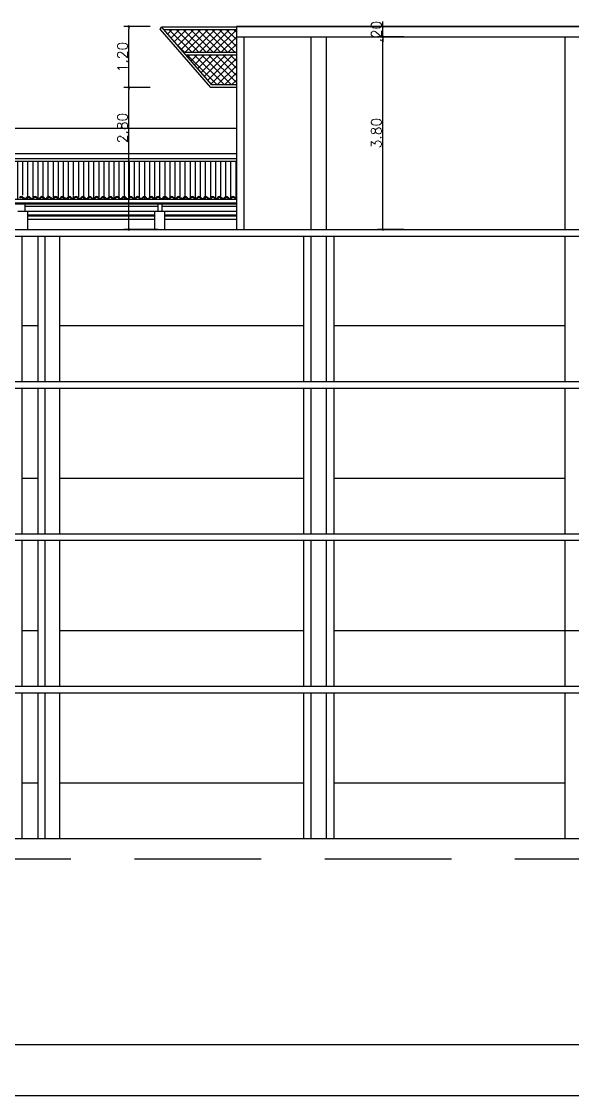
# Model space of a CAD drawing. Header units: millimetres. Extents: x 682 to 1119, y 341 to 434.
# Drawn here: x 1051.24 to 1062.1, y 340.63 to 361.79 of the extents above; entities that cross this region are included whole.
import ezdxf

# ---------------------------------------------------------------- set-up
doc = ezdxf.new("R2010")
doc.units = ezdxf.units.MM
doc.linetypes.add('DASHED', pattern=[0.75, 0.5, -0.25])
for name, color, linetype in [('AR-ALVENARIA_EM_VISTA-001-C', 1, 'Continuous'), ('AR-ALVENARIA_EM_VISTA-002-C', 2, 'Continuous'), ('AR-ALVENARIA_EM_VISTA-004-C', 4, 'Continuous'), ('AR-COBERTURA_EM_VISTA-002-C', 2, 'Continuous'), ('Linha fina', 8, 'Continuous'), ('Pena_1', 1, 'Continuous'), ('PENA_2', 2, 'Continuous'), ('PENA_6', 5, 'Continuous')]:
    doc.layers.add(name, color=color, linetype=linetype)
doc.styles.add('ROMANS', font='romans')
doc.dimstyles.new('ISO-25_WS', dxfattribs={"dimscale": 0.282828, "dimtxt": 0.8, "dimasz": 2, "dimexe": 0.1, "dimexo": 0.625, "dimgap": 0.325, "dimtad": 1, "dimzin": 4, "dimdsep": 46, "dimtxsty": 'Standard', "dimsah": 1, "dimcen": 2.5, "dimadec": 0, "dimazin": 0, "dimtfac": 1, "dimtdec": 0, "dimtmove": 2, "dimatfit": 3, "dimfxl": 1, "dimtolj": 1, "dimtzin": 0, "dimarcsym": 0})

# ---------------------------------------------------------------- blocks, each defined once
blk = doc.blocks.new('_DOT')
at = {"color": 0, "linetype": 'ByBlock'}
blk.add_line((-0.5, 0), (-1, 0), dxfattribs=at)
at = {"color": 0, "linetype": 'ByBlock', "const_width": 0.5}
blk.add_lwpolyline([(-0.25, 0, 1), (0.25, 0, 1)], format="xyb", close=True, dxfattribs=at)
blk = doc.blocks.new('*D127')
at = {"layer": 'AR-COBERTURA_EM_VISTA-002-C', "color": 1, "linetype": 'ByBlock', "lineweight": -2}
for p, q in [((1053.779, 361.69), (1053.259, 361.69)), ((1053.359, 360.54), (1053.359, 361.64)), ((1053.779, 360.49), (1053.259, 360.49))]:
    blk.add_line(p, q, dxfattribs=at)
at = {"layer": 'DEFPOINTS', "color": 0, "linetype": 'ByBlock'}
for p in [(1053.359, 361.69), (1053.879, 361.69), (1053.879, 360.49)]:
    blk.add_point(p, dxfattribs=at)
at = {"layer": 'AR-COBERTURA_EM_VISTA-002-C', "color": 1, "linetype": 'ByBlock', "lineweight": -2, "xscale": 0.05, "yscale": 0.05, "zscale": 0.05}
for p, rotation in [((1053.359, 361.69), 90), ((1053.359, 360.49), 270)]:
    blk.add_blockref('_DOT', p, dxfattribs=dict(at, rotation=rotation))
at = {"layer": 'AR-COBERTURA_EM_VISTA-002-C', "color": 3, "linetype": 'ByBlock', "insert": (1053.234, 361.09), "char_height": 0.2, "attachment_point": 5, "rotation": 90, "style": 'ROMANS'}
blk.add_mtext('\\A1;1.20', dxfattribs=at)
blk = doc.blocks.new('*D138')
at = {"layer": 'AR-COBERTURA_EM_VISTA-002-C', "color": 1, "linetype": 'ByBlock', "lineweight": -2}
for p, q in [((1058.78, 361.49), (1058.26, 361.49)), ((1058.36, 357.74), (1058.36, 361.44)), ((1058.78, 357.69), (1058.26, 357.69))]:
    blk.add_line(p, q, dxfattribs=at)
at = {"layer": 'DEFPOINTS', "color": 0, "linetype": 'ByBlock'}
for p in [(1058.36, 361.49), (1058.88, 361.49), (1058.88, 357.69)]:
    blk.add_point(p, dxfattribs=at)
at = {"layer": 'AR-COBERTURA_EM_VISTA-002-C', "color": 1, "linetype": 'ByBlock', "lineweight": -2, "xscale": 0.05, "yscale": 0.05, "zscale": 0.05}
for p, rotation in [((1058.36, 361.49), 90), ((1058.36, 357.69), 270)]:
    blk.add_blockref('_DOT', p, dxfattribs=dict(at, rotation=rotation))
at = {"layer": 'AR-COBERTURA_EM_VISTA-002-C', "color": 3, "linetype": 'ByBlock', "insert": (1058.235, 359.59), "char_height": 0.2, "attachment_point": 5, "rotation": 90, "style": 'ROMANS'}
blk.add_mtext('\\A1;3.80', dxfattribs=at)
blk = doc.blocks.new('*D139')
at = {"layer": 'AR-COBERTURA_EM_VISTA-002-C', "color": 1, "linetype": 'ByBlock', "lineweight": -2}
for p, q in [((1058.78, 361.69), (1058.26, 361.69)), ((1058.36, 361.74), (1058.36, 361.79)), ((1058.36, 361.49), (1058.36, 361.69)), ((1058.78, 361.49), (1058.26, 361.49)), ((1058.36, 361.44), (1058.36, 361.39))]:
    blk.add_line(p, q, dxfattribs=at)
at = {"layer": 'DEFPOINTS', "color": 0, "linetype": 'ByBlock'}
for p in [(1058.36, 361.69), (1058.88, 361.69), (1058.88, 361.49)]:
    blk.add_point(p, dxfattribs=at)
at = {"layer": 'AR-COBERTURA_EM_VISTA-002-C', "color": 1, "linetype": 'ByBlock', "lineweight": -2, "xscale": 0.05, "yscale": 0.05, "zscale": 0.05}
for p, rotation in [((1058.36, 361.69), 270), ((1058.36, 361.49), 90)]:
    blk.add_blockref('_DOT', p, dxfattribs=dict(at, rotation=rotation))
at = {"layer": 'AR-COBERTURA_EM_VISTA-002-C', "color": 3, "linetype": 'ByBlock', "insert": (1058.235, 361.59), "char_height": 0.2, "attachment_point": 5, "rotation": 90, "style": 'ROMANS'}
blk.add_mtext('\\A1;.20', dxfattribs=at)
blk = doc.blocks.new('*D141')
at = {"layer": 'AR-COBERTURA_EM_VISTA-002-C', "color": 1, "linetype": 'ByBlock', "lineweight": -2}
for p, q in [((1053.779, 360.49), (1053.259, 360.49)), ((1053.359, 357.74), (1053.359, 360.44)), ((1053.934, 357.69), (1053.259, 357.69))]:
    blk.add_line(p, q, dxfattribs=at)
at = {"layer": 'DEFPOINTS', "color": 0, "linetype": 'ByBlock'}
for p in [(1053.359, 360.49), (1053.879, 360.49), (1054.034, 357.69)]:
    blk.add_point(p, dxfattribs=at)
at = {"layer": 'AR-COBERTURA_EM_VISTA-002-C', "color": 1, "linetype": 'ByBlock', "lineweight": -2, "xscale": 0.05, "yscale": 0.05, "zscale": 0.05}
for p, rotation in [((1053.359, 360.49), 90), ((1053.359, 357.69), 270)]:
    blk.add_blockref('_DOT', p, dxfattribs=dict(at, rotation=rotation))
at = {"layer": 'AR-COBERTURA_EM_VISTA-002-C', "color": 3, "linetype": 'ByBlock', "insert": (1053.234, 359.69), "char_height": 0.2, "attachment_point": 5, "rotation": 90, "style": 'ROMANS'}
blk.add_mtext('\\A1;2.80', dxfattribs=at)

msp = doc.modelspace()

# ---------------------------------------------------------------- hatches: boundary and pattern name
at = {"layer": 'Linha fina', "linetype": 'ByBlock', "ltscale": 5}
h = msp.add_hatch(dxfattribs=at)
h.set_pattern_fill('ANSI37', color=256, scale=0.8, style=0)
h.set_pattern_definition([(45, (646.74548, 335.29591), (-0.070710678, 0.070710678), []), (135, (646.74548, 335.29591), (-0.070710678, -0.070710678), [])])
h.paths.add_polyline_path([(1055.477, 361.183), (1055.477, 361.49), (1055.477, 361.633), (1054.046, 361.633), (1054.437, 361.183)])
h.paths.add_polyline_path([(1054.48, 361.133), (1054.996, 360.54), (1055.477, 360.54), (1055.477, 361.133)])
at = {"layer": 'Pena_1', "linetype": 'ByBlock', "ltscale": 5}
h = msp.add_hatch(dxfattribs=at)
h.set_pattern_fill('ANSI31', color=256, scale=0.8, angle=45, style=0)
h.set_pattern_definition([(90, (649.07134, 412.53754), (-0.1, 1e-17), [])])
h.paths.add_polyline_path([(1055.477, 359.04), (1043.671, 359.04), (1043.671, 358.304, 0.024623), (1043.674, 358.307, -0.081652), (1043.679, 358.317, -0.088329), (1043.671, 358.304), (1043.671, 358.29), (1043.909, 358.29, 0.228217), (1043.943, 358.307, -0.651358), (1044.005, 358.311, 0.255261), (1044.041, 358.29), (1044.044, 358.29, 0.238194), (1044.078, 358.308, -0.636426), (1044.14, 358.311, 0.255261), (1044.176, 358.29), (1044.178, 358.29, 0.228217), (1044.212, 358.307, -0.081652), (1044.218, 358.317, -0.296081), (1044.178, 358.29), (1044.448, 358.29, 0.228217), (1044.481, 358.307, -0.651358), (1044.544, 358.311, 0.255261), (1044.58, 358.29), (1044.582, 358.29, 0.238194), (1044.617, 358.308, -0.636426), (1044.678, 358.311, 0.255261), (1044.714, 358.29), (1044.717, 358.29, 0.228217), (1044.75, 358.307, -0.081652), (1044.756, 358.317, -0.296081), (1044.717, 358.29), (1044.986, 358.29, 0.228217), (1045.02, 358.307, -0.651358), (1045.082, 358.311, 0.255261), (1045.118, 358.29), (1045.12, 358.29, 0.238194), (1045.155, 358.308, -0.636426), (1045.217, 358.311, 0.255261), (1045.253, 358.29), (1045.255, 358.29, 0.228217), (1045.289, 358.307, -0.651358), (1045.351, 358.311, 0.255261), (1045.387, 358.29), (1045.389, 358.29, 0.237568), (1045.424, 358.308, -0.637033), (1045.486, 358.311, 0.25012), (1045.521, 358.29), (1045.525, 358.29, 0.223139), (1045.558, 358.307, -0.651358), (1045.62, 358.311, 0.25012), (1045.655, 358.29), (1045.659, 358.29, 0.233093), (1045.693, 358.308, -0.636426), (1045.755, 358.311, 0.25012), (1045.79, 358.29), (1045.794, 358.29, 0.223139), (1045.827, 358.307, -0.081652), (1045.832, 358.317, -0.290832), (1045.794, 358.29), (1046.063, 358.29, 0.223139), (1046.096, 358.307, -0.651358), (1046.158, 358.311, 0.25012), (1046.193, 358.29), (1046.197, 358.29, 0.233093), (1046.231, 358.308, -0.636426), (1046.293, 358.311, 0.25012), (1046.328, 358.29), (1046.332, 358.29, 0.223139), (1046.365, 358.307, -0.081652), (1046.371, 358.317, -0.290832), (1046.332, 358.29), (1046.602, 358.29, 0.223139), (1046.634, 358.307, -0.651358), (1046.697, 358.311, 0.25012), (1046.732, 358.29), (1046.736, 358.29, 0.233093), (1046.77, 358.308, -0.636426), (1046.831, 358.311, 0.25012), (1046.867, 358.29), (1046.871, 358.29, 0.223139), (1046.903, 358.307, -0.081652), (1046.909, 358.317, -0.290832), (1046.871, 358.29), (1047.14, 358.29, 0.223139), (1047.173, 358.307, -0.651358), (1047.235, 358.311, 0.25012), (1047.27, 358.29), (1047.274, 358.29, 0.233093), (1047.308, 358.308, -0.636426), (1047.37, 358.311, 0.25012), (1047.405, 358.29), (1047.409, 358.29, 0.223139), (1047.442, 358.307, -0.651358), (1047.504, 358.311, 0.25012), (1047.539, 358.29), (1047.543, 358.29, 0.243573), (1047.578, 358.31, -0.62631), (1047.639, 358.311, 0.268868), (1047.678, 358.29, 0.230838), (1047.712, 358.308, -0.651358), (1047.774, 358.311, 0.542432), (1047.847, 358.309, -0.636426), (1047.909, 358.311, 0.530248), (1047.981, 358.308, -0.081652), (1047.986, 358.317, -0.635623), (1047.907, 358.314, 0.531325), (1047.851, 358.316, -0.624378), (1047.773, 358.314, 0.516075), (1047.717, 358.317, -0.298791), (1047.678, 358.29, -0.2852), (1047.638, 358.314, 0.546873), (1047.581, 358.315, -0.27662), (1047.543, 358.29), (1055.477, 358.29)])
h.paths.add_polyline_path([(1045.954, 358.314, -0.034238), (1045.957, 358.32, 22.780626)], flags=16)
h.paths.add_polyline_path([(1044.881, 358.32, -0.043897), (1044.878, 358.314, 29.20707)])
h.paths.add_polyline_path([(1045.494, 358.316, 0.514983), (1045.549, 358.312, -0.636571), (1045.628, 358.316, 0.530365), (1045.685, 358.314, -0.625192), (1045.763, 358.316, 0.514983), (1045.818, 358.312, -0.063109), (1045.824, 358.322, -0.652588), (1045.762, 358.318, 0.541675), (1045.689, 358.32, -0.63748), (1045.627, 358.318, 0.529385), (1045.555, 358.322, -0.652588), (1045.493, 358.318, 0.543661), (1045.419, 358.32, -0.635542), (1045.358, 358.318, 0.529385), (1045.286, 358.322, -0.652588), (1045.224, 358.318, 0.541675), (1045.15, 358.32, -0.63748), (1045.089, 358.318, 0.529385), (1045.017, 358.322, -0.08106), (1045.011, 358.312, -0.636571), (1045.09, 358.316, 0.530365), (1045.147, 358.314, -0.625192), (1045.225, 358.316, 0.514983), (1045.28, 358.312, -0.636916), (1045.359, 358.316, 0.532716), (1045.416, 358.314, -0.623349)], flags=16)
h.paths.add_polyline_path([(1045.963, 358.309, -0.044973), (1045.966, 358.315, 28.509411)])
h.paths.add_polyline_path([(1044.889, 358.315, -0.035076), (1044.886, 358.309, 22.235641)], flags=16)
h.paths.add_polyline_path([(1044.342, 358.319, -0.039938), (1044.34, 358.315, 32.097948)])
h.paths.add_polyline_path([(1044.747, 358.322, -0.652588), (1044.685, 358.318, 0.541675), (1044.612, 358.32, -0.63748), (1044.55, 358.318, 0.529385), (1044.478, 358.322, -0.08106), (1044.473, 358.312, -0.636571), (1044.552, 358.316, 0.530365), (1044.608, 358.314, -0.625192), (1044.687, 358.316, 0.514983), (1044.742, 358.312, -0.063109)], flags=16)
h.paths.add_polyline_path([(1046.493, 358.315, -0.031155), (1046.495, 358.319, 25.038674)], flags=16)
h.paths.add_polyline_path([(1046.088, 358.312, -0.636571), (1046.167, 358.316, 0.530365), (1046.223, 358.314, -0.625192), (1046.301, 358.316, 0.514983), (1046.357, 358.312, -0.063109), (1046.362, 358.322, -0.652588), (1046.3, 358.318, 0.541675), (1046.227, 358.32, -0.63748), (1046.165, 358.318, 0.529385), (1046.093, 358.322, -0.08106)], flags=16)
h.paths.add_polyline_path([(1046.501, 358.309, -0.041117), (1046.504, 358.314, 31.178809)])
h.paths.add_polyline_path([(1044.351, 358.314, -0.032073), (1044.348, 358.309, 24.320772)], flags=16)
h.paths.add_polyline_path([(1043.804, 358.32, -0.043897), (1043.801, 358.314, 29.20707)])
h.paths.add_polyline_path([(1044.209, 358.322, -0.652588), (1044.147, 358.318, 0.541675), (1044.074, 358.32, -0.63748), (1044.012, 358.318, 0.529385), (1043.94, 358.322, -0.08106), (1043.935, 358.312, -0.636571), (1044.014, 358.316, 0.530365), (1044.07, 358.314, -0.625192), (1044.148, 358.316, 0.514983), (1044.204, 358.312, -0.063109)], flags=16)
h.paths.add_polyline_path([(1047.031, 358.314, -0.034238), (1047.034, 358.32, 22.780626)], flags=16)
h.paths.add_polyline_path([(1046.626, 358.312, -0.636571), (1046.705, 358.316, 0.530365), (1046.761, 358.314, -0.625192), (1046.84, 358.316, 0.514983), (1046.895, 358.312, -0.063109), (1046.9, 358.322, -0.652588), (1046.838, 358.318, 0.541675), (1046.765, 358.32, -0.63748), (1046.703, 358.318, 0.529385), (1046.631, 358.322, -0.08106)], flags=16)
h.paths.add_polyline_path([(1047.039, 358.309, -0.044973), (1047.042, 358.315, 28.509411)])
h.paths.add_polyline_path([(1043.813, 358.315, -0.035076), (1043.81, 358.309, 22.235641)], flags=16)
h.paths.add_polyline_path([(1047.57, 358.315, -0.030004), (1047.572, 358.32, 26.000262)], flags=16)
h.paths.add_polyline_path([(1047.164, 358.312, -0.636571), (1047.243, 358.316, 0.530365), (1047.3, 358.314, -0.625192), (1047.378, 358.316, 0.514983), (1047.433, 358.312, -0.063109), (1047.439, 358.322, -0.652588), (1047.377, 358.318, 0.541675), (1047.303, 358.32, -0.63748), (1047.242, 358.318, 0.529385), (1047.17, 358.322, -0.08106)], flags=16)
h.paths.add_polyline_path([(1047.703, 358.313, -0.063109), (1047.709, 358.322, -0.08106)], flags=16)
h.paths.add_polyline_path([(1048.108, 358.315, -0.034238), (1048.111, 358.32, 22.780626)], flags=0)
h.paths.add_polyline_path([(1048.117, 358.31, -0.044973), (1048.12, 358.315, 28.509411)], flags=16)
h.paths.add_polyline_path([(1048.647, 358.315, -0.031155), (1048.649, 358.32, 25.038674)], flags=0)
h.paths.add_polyline_path([(1048.242, 358.313, -0.636571), (1048.321, 358.316, 0.530365), (1048.377, 358.314, -0.625192), (1048.455, 358.316, 0.514983), (1048.511, 358.313, -0.063109), (1048.516, 358.322, -0.652588), (1048.454, 358.319, 0.541675), (1048.381, 358.321, -0.63748), (1048.319, 358.319, 0.529385), (1048.247, 358.322, -0.08106)], flags=16)
h.paths.add_polyline_path([(1048.655, 358.31, -0.041117), (1048.658, 358.315, 31.178809)], flags=16)
h.paths.add_polyline_path([(1048.25, 358.308, -0.651358), (1048.312, 358.311, 0.542432), (1048.385, 358.309, -0.636426), (1048.447, 358.311, 0.530248), (1048.519, 358.308, -0.081652), (1048.524, 358.317, -0.635623), (1048.446, 358.314, 0.531325), (1048.389, 358.316, -0.624378), (1048.311, 358.314, 0.516075), (1048.255, 358.317, -0.063568)], flags=16)
h.paths.add_polyline_path([(1049.185, 358.315, -0.034238), (1049.188, 358.32, 22.780626)], flags=0)
h.paths.add_polyline_path([(1048.78, 358.313, -0.636571), (1048.859, 358.316, 0.530365), (1048.915, 358.314, -0.625192), (1048.994, 358.316, 0.514983), (1049.049, 358.313, -0.063109), (1049.054, 358.322, -0.652588), (1048.992, 358.319, 0.541675), (1048.919, 358.321, -0.63748), (1048.857, 358.319, 0.529385), (1048.785, 358.322, -0.08106)], flags=16)
h.paths.add_polyline_path([(1049.193, 358.31, -0.044973), (1049.196, 358.315, 28.509411)], flags=16)
h.paths.add_polyline_path([(1048.788, 358.308, -0.651358), (1048.85, 358.311, 0.542432), (1048.924, 358.309, -0.636426), (1048.985, 358.311, 0.530248), (1049.057, 358.308, -0.081652), (1049.063, 358.317, -0.635623), (1048.984, 358.314, 0.531325), (1048.928, 358.316, -0.624378), (1048.849, 358.314, 0.516075), (1048.794, 358.317, -0.063568)], flags=16)
h.paths.add_polyline_path([(1049.724, 358.316, -0.030004), (1049.726, 358.32, 26.000262)], flags=16)
h.paths.add_polyline_path([(1049.318, 358.313, -0.636571), (1049.397, 358.316, 0.530365), (1049.454, 358.314, -0.625192), (1049.532, 358.316, 0.514983), (1049.587, 358.313, -0.063109), (1049.593, 358.322, -0.652588), (1049.53, 358.319, 0.541675), (1049.457, 358.321, -0.63748), (1049.396, 358.319, 0.529385), (1049.324, 358.322, -0.08106)], flags=16)
h.paths.add_polyline_path([(1050.271, 358.31, -0.044973), (1050.274, 358.316, 28.509411)], flags=16)
h.paths.add_polyline_path([(1049.327, 358.308, -0.651358), (1049.389, 358.311, 0.542432), (1049.462, 358.309, -0.636426), (1049.524, 358.311, 0.530248), (1049.596, 358.308, -0.651358), (1049.658, 358.311, 0.555336), (1049.732, 358.31, -0.62631), (1049.793, 358.312, 0.268868), (1049.832, 358.291, 0.230838), (1049.866, 358.308, -0.651358), (1049.928, 358.312, 0.542432), (1050.001, 358.309, -0.636426), (1050.063, 358.312, 0.530248), (1050.135, 358.308, -0.081652), (1050.14, 358.318, -0.635623), (1050.061, 358.314, 0.531325), (1050.005, 358.316, -0.624378), (1049.926, 358.314, 0.516075), (1049.871, 358.318, -0.298791), (1049.832, 358.291, -0.2852), (1049.792, 358.314, 0.546873), (1049.735, 358.315, -0.617308), (1049.657, 358.314, 0.516075), (1049.601, 358.317, -0.635623), (1049.522, 358.314, 0.531325), (1049.466, 358.316, -0.624378), (1049.387, 358.314, 0.516075), (1049.332, 358.317, -0.063568)], flags=16)
h.paths.add_polyline_path([(1050.262, 358.316, -0.034238), (1050.265, 358.321, 22.780626)], flags=0)
h.paths.add_polyline_path([(1049.857, 358.313, -0.636571), (1049.936, 358.317, 0.530365), (1049.993, 358.315, -0.625192), (1050.071, 358.317, 0.514983), (1050.126, 358.313, -0.063109), (1050.132, 358.323, -0.652588), (1050.07, 358.319, 0.541675), (1049.996, 358.322, -0.63748), (1049.935, 358.319, 0.529385), (1049.863, 358.323, -0.08106)], flags=16)
h.paths.add_polyline_path([(1050.801, 358.316, -0.031155), (1050.803, 358.32, 25.038674)], flags=0)
h.paths.add_polyline_path([(1050.396, 358.313, -0.636571), (1050.475, 358.317, 0.530365), (1050.531, 358.315, -0.625192), (1050.609, 358.317, 0.514983), (1050.665, 358.313, -0.063109), (1050.67, 358.323, -0.652588), (1050.608, 358.319, 0.541675), (1050.535, 358.322, -0.63748), (1050.473, 358.319, 0.529385), (1050.401, 358.323, -0.08106)], flags=16)
h.paths.add_polyline_path([(1050.809, 358.311, -0.041117), (1050.812, 358.315, 31.178809)], flags=16)
h.paths.add_polyline_path([(1050.404, 358.308, -0.651358), (1050.466, 358.312, 0.542432), (1050.539, 358.309, -0.636426), (1050.601, 358.312, 0.530248), (1050.673, 358.308, -0.081652), (1050.678, 358.318, -0.635623), (1050.6, 358.314, 0.531325), (1050.543, 358.316, -0.624378), (1050.465, 358.314, 0.516075), (1050.409, 358.318, -0.063568)], flags=16)
h.paths.add_polyline_path([(1051.339, 358.316, -0.034238), (1051.342, 358.321, 22.780626)], flags=0)
h.paths.add_polyline_path([(1050.934, 358.313, -0.636571), (1051.013, 358.317, 0.530365), (1051.069, 358.315, -0.625192), (1051.148, 358.317, 0.514983), (1051.203, 358.313, -0.063109), (1051.208, 358.323, -0.652588), (1051.146, 358.319, 0.541675), (1051.073, 358.322, -0.63748), (1051.011, 358.319, 0.529385), (1050.939, 358.323, -0.08106)], flags=16)
h.paths.add_polyline_path([(1051.347, 358.31, -0.044973), (1051.35, 358.316, 28.509411)], flags=16)
h.paths.add_polyline_path([(1050.942, 358.308, -0.651358), (1051.004, 358.312, 0.542432), (1051.078, 358.309, -0.636426), (1051.139, 358.312, 0.530248), (1051.211, 358.308, -0.081652), (1051.217, 358.318, -0.635623), (1051.138, 358.314, 0.531325), (1051.082, 358.316, -0.624378), (1051.003, 358.314, 0.516075), (1050.948, 358.318, -0.063568)], flags=16)
h.paths.add_polyline_path([(1051.743, 358.316, -0.031155), (1051.745, 358.32, 25.038674)], flags=0)
h.paths.add_polyline_path([(1051.472, 358.313, -0.636571), (1051.551, 358.317, 0.514983), (1051.606, 358.313, -0.063109), (1051.612, 358.323, -0.652588), (1051.55, 358.319, 0.529385), (1051.478, 358.323, -0.08106)], flags=16)
h.paths.add_polyline_path([(1051.751, 358.311, -0.041117), (1051.754, 358.315, 31.178809)], flags=16)
h.paths.add_polyline_path([(1051.481, 358.308, -0.651358), (1051.543, 358.312, 0.530248), (1051.615, 358.308, -0.081652), (1051.62, 358.318, -0.635623), (1051.541, 358.314, 0.516075), (1051.486, 358.318, -0.063568)], flags=16)
h.paths.add_polyline_path([(1052.281, 358.316, -0.034238), (1052.284, 358.321, 22.780626)], flags=0)
h.paths.add_polyline_path([(1051.876, 358.313, -0.636571), (1051.955, 358.317, 0.530365), (1052.011, 358.315, -0.625192), (1052.09, 358.317, 0.514983), (1052.145, 358.313, -0.063109), (1052.15, 358.323, -0.652588), (1052.088, 358.319, 0.541675), (1052.015, 358.322, -0.63748), (1051.953, 358.319, 0.529385), (1051.881, 358.323, -0.08106)], flags=16)
h.paths.add_polyline_path([(1052.289, 358.31, -0.044973), (1052.292, 358.316, 28.509411)], flags=16)
h.paths.add_polyline_path([(1051.884, 358.308, -0.651358), (1051.946, 358.312, 0.542432), (1052.019, 358.309, -0.636426), (1052.081, 358.312, 0.530248), (1052.153, 358.308, -0.081652), (1052.159, 358.318, -0.635623), (1052.08, 358.314, 0.531325), (1052.023, 358.316, -0.624378), (1051.945, 358.314, 0.516075), (1051.89, 358.318, -0.063568)], flags=16)
h.paths.add_polyline_path([(1052.414, 358.313, -0.063109), (1052.42, 358.323, -0.08106)], flags=16)
h.paths.add_polyline_path([(1052.422, 358.308, -0.081652), (1052.428, 358.318, -0.063568)], flags=16)

# ---------------------------------------------------------------- linework, layer by layer
at = {"layer": 'AR-ALVENARIA_EM_VISTA-001-C', "ltscale": 2}
for p, q in [((1041.07, 359.69), (1055.477, 359.69)), ((1051.565, 357.56), (1051.565, 354.69)), ((1051.702, 357.56), (1051.702, 354.69)), ((1051.994, 357.56), (1051.994, 354.69)), ((1056.8, 357.56), (1056.8, 354.69)), ((1057.4, 357.56), (1057.4, 354.69)), ((1051.565, 354.56), (1051.565, 351.69)), ((1051.702, 354.56), (1051.702, 351.69)), ((1051.994, 354.56), (1051.994, 351.69)), ((1056.8, 354.56), (1056.8, 351.69)), ((1057.4, 354.56), (1057.4, 351.69)), ((1051.25, 352.79), (1051.565, 352.79)), ((1051.994, 352.79), (1056.8, 352.79)), ((1057.4, 352.79), (1061.95, 352.79)), ((1051.565, 351.56), (1051.565, 348.69)), ((1051.702, 351.56), (1051.702, 348.69)), ((1051.994, 351.56), (1051.994, 348.69)), ((1056.8, 351.56), (1056.8, 348.69)), ((1057.4, 351.56), (1057.4, 348.69)), ((1051.25, 349.79), (1051.565, 349.79)), ((1051.994, 349.79), (1056.8, 349.79)), ((1057.4, 349.79), (1066.8, 349.79)), ((1051.565, 348.56), (1051.565, 345.69)), ((1051.702, 348.56), (1051.702, 345.69)), ((1051.994, 348.56), (1051.994, 345.69)), ((1056.8, 348.56), (1056.8, 345.69)), ((1057.4, 348.56), (1057.4, 345.69))]:
    msp.add_line(p, q, dxfattribs=at)
at = {"layer": 'AR-ALVENARIA_EM_VISTA-001-C', "ltscale": 5}
for p, q in [((1051.565, 355.79), (1051.25, 355.79)), ((1056.8, 355.79), (1051.994, 355.79)), ((1061.95, 355.79), (1057.4, 355.79)), ((1051.25, 346.79), (1051.565, 346.79)), ((1051.994, 346.79), (1056.8, 346.79)), ((1057.4, 346.79), (1061.95, 346.79))]:
    msp.add_line(p, q, dxfattribs=at)
at = {"layer": 'AR-ALVENARIA_EM_VISTA-001-C', "linetype": 'DASHED', "ltscale": 5}
msp.add_line((1038.467, 345.29), (1097.4, 345.29), dxfattribs=at)
at = {"layer": 'AR-ALVENARIA_EM_VISTA-002-C', "ltscale": 2}
for p, q in [((1053.977, 361.64), (1054.002, 361.683)), ((1054.996, 360.54), (1054.002, 361.683)), ((1054.002, 361.683), (1055.477, 361.683)), ((1055.477, 361.69), (1085.477, 361.69)), ((1055.477, 361.69), (1055.477, 361.49)), ((1054.977, 360.49), (1053.977, 361.64)), ((1054.046, 361.633), (1055.477, 361.633)), ((1056.95, 357.69), (1056.95, 361.49)), ((1057.25, 357.69), (1057.25, 361.49)), ((1061.95, 361.49), (1061.95, 357.69)), ((1054.437, 361.183), (1055.477, 361.183)), ((1054.48, 361.133), (1055.477, 361.133)), ((1055.477, 360.49), (1054.977, 360.49)), ((1055.477, 360.54), (1054.996, 360.54)), ((1051.25, 357.56), (1051.25, 354.69)), ((1056.95, 354.69), (1056.95, 357.56)), ((1057.25, 354.69), (1057.25, 357.56)), ((1061.95, 357.56), (1061.95, 354.69)), ((1051.25, 354.56), (1051.25, 351.69)), ((1056.95, 351.69), (1056.95, 354.56)), ((1057.25, 351.69), (1057.25, 354.56)), ((1061.95, 354.56), (1061.95, 351.69)), ((1051.25, 351.56), (1051.25, 348.69)), ((1056.95, 348.69), (1056.95, 351.56)), ((1057.25, 348.69), (1057.25, 351.56)), ((1061.95, 351.56), (1061.95, 348.69)), ((1051.25, 348.56), (1051.25, 345.69)), ((1056.95, 345.69), (1056.95, 348.56)), ((1057.25, 345.69), (1057.25, 348.56)), ((1061.95, 348.56), (1061.95, 345.69))]:
    msp.add_line(p, q, dxfattribs=at)
at = {"layer": 'AR-ALVENARIA_EM_VISTA-002-C', "linetype": 'Continuous'}
for p, q in [((1041.07, 358.29), (1055.477, 358.29)), ((1041.07, 358.215), (1055.477, 358.215)), ((1041.07, 358.195), (1055.477, 358.195)), ((1051.312, 358.195), (1051.312, 358.045)), ((1051.312, 358.151), (1053.937, 358.151)), ((1053.937, 358.045), (1053.937, 358.195)), ((1054.012, 358.195), (1054.012, 358.045)), ((1054.012, 358.151), (1055.477, 358.151)), ((1051.37, 358.045), (1051.17, 358.045)), ((1051.312, 358.054), (1053.937, 358.054)), ((1051.37, 357.69), (1051.37, 358.045)), ((1051.37, 357.979), (1053.87, 357.979)), ((1051.37, 357.959), (1053.87, 357.959)), ((1053.87, 357.89), (1051.37, 357.89)), ((1053.87, 357.69), (1053.87, 358.045)), ((1053.87, 357.69), (1053.87, 358.045)), ((1054.07, 358.045), (1053.87, 358.045)), ((1054.012, 358.054), (1055.477, 358.054)), ((1054.07, 357.69), (1054.07, 358.045)), ((1054.07, 357.979), (1055.477, 357.979)), ((1054.07, 357.959), (1055.477, 357.959)), ((1055.477, 357.89), (1054.07, 357.89))]:
    msp.add_line(p, q, dxfattribs=at)
for points in [[(1051.282, 358.317, 0.623349), (1051.204, 358.315, 0.623349)], [(1051.212, 358.31, -0.634036), (1051.273, 358.312)], [(1051.35, 358.316, -0.622347), (1051.272, 358.314)], [(1051.28, 358.319, 0.632994), (1051.342, 358.321, 0.632994)], [(1051.417, 358.317, 0.623349), (1051.339, 358.315, 0.623349)], [(1051.347, 358.31, -0.634036), (1051.408, 358.312)], [(1051.485, 358.316, -0.622347), (1051.407, 358.314)], [(1051.415, 358.319, 0.632994), (1051.477, 358.321, 0.632994)], [(1051.551, 358.317, 0.623349), (1051.473, 358.315, 0.623349)], [(1051.481, 358.31, -0.634036), (1051.543, 358.312)], [(1051.62, 358.316, -0.622347), (1051.541, 358.314)], [(1051.55, 358.319, 0.632994), (1051.611, 358.321, 0.632994)], [(1051.685, 358.317, 0.623349), (1051.607, 358.315, 0.623349)], [(1051.615, 358.31, -0.634036), (1051.677, 358.312)], [(1051.754, 358.316, -0.622347), (1051.676, 358.314)], [(1051.684, 358.319, 0.632994), (1051.746, 358.321, 0.632994)], [(1051.82, 358.317, 0.623349), (1051.742, 358.315, 0.623349)], [(1051.75, 358.31, -0.634036), (1051.812, 358.312)], [(1051.889, 358.316, -0.622347), (1051.811, 358.314)], [(1051.819, 358.319, 0.632994), (1051.881, 358.321, 0.632994)], [(1051.955, 358.317, 0.623349), (1051.876, 358.315, 0.623349)], [(1051.885, 358.31, -0.634036), (1051.946, 358.312)], [(1052.023, 358.316, -0.622347), (1051.945, 358.314)], [(1051.953, 358.319, 0.632994), (1052.015, 358.321, 0.632994)], [(1052.09, 358.317, 0.623349), (1052.011, 358.315, 0.623349)], [(1052.02, 358.31, -0.634036), (1052.081, 358.312)], [(1052.158, 358.316, -0.622347), (1052.08, 358.314)], [(1052.088, 358.319, 0.632994), (1052.15, 358.321, 0.632994)], [(1052.224, 358.317, 0.623349), (1052.146, 358.315, 0.623349)], [(1052.154, 358.31, -0.634036), (1052.215, 358.312)], [(1052.292, 358.316, -0.622347), (1052.214, 358.314)], [(1052.222, 358.319, 0.632994), (1052.284, 358.321, 0.632994)], [(1052.359, 358.317, 0.623349), (1052.28, 358.315, 0.623349)], [(1052.289, 358.31, -0.634036), (1052.35, 358.312)], [(1052.427, 358.316, -0.622347), (1052.349, 358.314)], [(1052.357, 358.319, 0.632994), (1052.419, 358.321, 0.632994)], [(1052.493, 358.317, 0.623349), (1052.415, 358.315, 0.623349)], [(1052.427, 358.331, 0.116524), (1052.415, 358.315)], [(1052.423, 358.31, -0.634036), (1052.485, 358.312)], [(1052.423, 358.31, -0.059205), (1052.427, 358.317, -0.059205)], [(1052.562, 358.316, -0.622347), (1052.483, 358.314)], [(1052.492, 358.319, 0.632994), (1052.553, 358.321, 0.632994)], [(1052.627, 358.317, 0.623349), (1052.549, 358.315, 0.623349)], [(1052.557, 358.31, -0.634036), (1052.619, 358.312)], [(1052.696, 358.316, -0.622347), (1052.618, 358.314)], [(1052.626, 358.319, 0.632994), (1052.687, 358.321, 0.632994)], [(1052.762, 358.317, 0.623349), (1052.684, 358.315, 0.623349)], [(1052.692, 358.31, -0.634036), (1052.754, 358.312)], [(1052.831, 358.316, -0.622347), (1052.753, 358.314)], [(1052.761, 358.319, 0.632994), (1052.822, 358.321, 0.632994)], [(1052.897, 358.317, 0.623349), (1052.818, 358.315, 0.623349)], [(1052.827, 358.31, -0.634036), (1052.888, 358.312)], [(1052.965, 358.316, -0.622347), (1052.887, 358.314)], [(1052.895, 358.319, 0.632994), (1052.957, 358.321, 0.632994)], [(1053.031, 358.317, 0.623349), (1052.953, 358.315, 0.623349)], [(1052.961, 358.31, -0.634036), (1053.023, 358.312)], [(1053.1, 358.316, -0.622347), (1053.022, 358.314)], [(1053.03, 358.319, 0.632994), (1053.091, 358.321, 0.632994)], [(1053.166, 358.317, 0.623349), (1053.087, 358.315, 0.623349)], [(1053.096, 358.31, -0.634036), (1053.157, 358.312)], [(1053.234, 358.316, -0.622347), (1053.156, 358.314)], [(1053.164, 358.319, 0.632994), (1053.226, 358.321, 0.632994)], [(1053.301, 358.317, 0.623349), (1053.222, 358.315, 0.623349)], [(1053.231, 358.31, -0.634036), (1053.292, 358.312)], [(1053.369, 358.316, -0.622347), (1053.291, 358.314)], [(1053.299, 358.319, 0.632994), (1053.361, 358.321, 0.632994)], [(1053.435, 358.317, 0.623349), (1053.357, 358.315, 0.623349)], [(1053.369, 358.331, 0.116524), (1053.357, 358.315)], [(1053.365, 358.31, -0.634036), (1053.427, 358.312)], [(1053.365, 358.31, -0.059205), (1053.369, 358.317, -0.059205)], [(1053.504, 358.316, -0.622347), (1053.425, 358.314)], [(1053.434, 358.319, 0.632994), (1053.495, 358.321, 0.632994)], [(1053.569, 358.317, 0.623349), (1053.491, 358.315, 0.623349)], [(1053.499, 358.31, -0.634036), (1053.561, 358.312)], [(1053.638, 358.316, -0.622347), (1053.56, 358.314)], [(1053.568, 358.319, 0.632994), (1053.629, 358.321, 0.632994)], [(1053.704, 358.317, 0.623349), (1053.626, 358.315, 0.623349)], [(1053.634, 358.31, -0.634036), (1053.696, 358.312)], [(1053.773, 358.316, -0.622347), (1053.695, 358.314)], [(1053.703, 358.319, 0.632994), (1053.764, 358.321, 0.632994)], [(1053.839, 358.317, 0.623349), (1053.76, 358.315, 0.623349)], [(1053.769, 358.31, -0.634036), (1053.83, 358.312)], [(1053.907, 358.316, -0.622347), (1053.829, 358.314)], [(1053.837, 358.319, 0.632994), (1053.899, 358.321, 0.632994)], [(1053.973, 358.317, 0.623349), (1053.895, 358.315, 0.623349)], [(1053.903, 358.31, -0.634036), (1053.965, 358.312)], [(1054.042, 358.316, -0.622347), (1053.964, 358.314)], [(1053.972, 358.319, 0.632994), (1054.033, 358.321, 0.632994)], [(1054.108, 358.317, 0.623349), (1054.029, 358.315, 0.623349)], [(1054.038, 358.31, -0.634036), (1054.099, 358.312)], [(1054.176, 358.316, -0.622347), (1054.098, 358.314)], [(1054.106, 358.319, 0.632994), (1054.168, 358.321, 0.632994)], [(1054.243, 358.317, 0.623349), (1054.164, 358.315, 0.623349)], [(1054.173, 358.31, -0.634036), (1054.234, 358.312)], [(1054.311, 358.316, -0.622347), (1054.233, 358.314)], [(1054.241, 358.319, 0.632994), (1054.303, 358.321, 0.632994)], [(1054.377, 358.317, 0.623349), (1054.299, 358.315, 0.623349)], [(1054.311, 358.331, 0.116524), (1054.299, 358.315)], [(1054.307, 358.31, -0.634036), (1054.368, 358.312)], [(1054.307, 358.31, -0.059205), (1054.311, 358.317, -0.059205)], [(1054.445, 358.316, -0.622347), (1054.367, 358.314)], [(1054.375, 358.319, 0.632994), (1054.437, 358.321, 0.632994)], [(1054.511, 358.317, 0.623349), (1054.433, 358.315, 0.623349)], [(1054.441, 358.31, -0.634036), (1054.503, 358.312)], [(1054.58, 358.316, -0.622347), (1054.501, 358.314)], [(1054.51, 358.319, 0.632994), (1054.571, 358.321, 0.632994)], [(1054.646, 358.317, 0.623349), (1054.568, 358.315, 0.623349)], [(1054.576, 358.31, -0.634036), (1054.638, 358.312)], [(1054.715, 358.316, -0.622347), (1054.636, 358.314)], [(1054.645, 358.319, 0.632994), (1054.706, 358.321, 0.632994)], [(1054.78, 358.317, 0.623349), (1054.702, 358.315, 0.623349)], [(1054.711, 358.31, -0.634036), (1054.772, 358.312)], [(1054.849, 358.316, -0.622347), (1054.771, 358.314)], [(1054.779, 358.319, 0.632994), (1054.841, 358.321, 0.632994)], [(1054.915, 358.317, 0.623349), (1054.837, 358.315, 0.623349)], [(1054.845, 358.31, -0.634036), (1054.907, 358.312)], [(1054.984, 358.316, -0.622347), (1054.906, 358.314)], [(1054.914, 358.319, 0.632994), (1054.975, 358.321, 0.632994)], [(1055.05, 358.317, 0.623349), (1054.971, 358.315, 0.623349)], [(1054.98, 358.31, -0.634036), (1055.041, 358.312)], [(1055.118, 358.316, -0.622347), (1055.04, 358.314)], [(1055.048, 358.319, 0.632994), (1055.11, 358.321, 0.632994)], [(1055.184, 358.317, 0.623349), (1055.106, 358.315, 0.623349)], [(1055.115, 358.31, -0.634036), (1055.176, 358.312)], [(1055.253, 358.316, -0.622347), (1055.175, 358.314)], [(1055.183, 358.319, 0.632994), (1055.245, 358.321, 0.632994)], [(1055.319, 358.317, 0.623349), (1055.24, 358.315, 0.623349)], [(1055.253, 358.331, 0.116524), (1055.24, 358.315)], [(1055.249, 358.31, -0.634036), (1055.31, 358.312)], [(1055.249, 358.31, -0.059205), (1055.253, 358.317, -0.059205)], [(1055.387, 358.316, -0.622347), (1055.309, 358.314)], [(1055.317, 358.319, 0.632994), (1055.379, 358.321, 0.632994)], [(1055.453, 358.317, 0.623349), (1055.375, 358.315, 0.623349)], [(1055.383, 358.31, -0.634036), (1055.445, 358.312)], [(1055.477, 358.291, -0.24859), (1055.443, 358.314)], [(1055.452, 358.319, 0.243688), (1055.477, 358.301, 0.243688)]]:
    msp.add_lwpolyline(points, format="xyb", dxfattribs=at)
at = {"layer": 'AR-ALVENARIA_EM_VISTA-004-C', "linetype": 'ByBlock', "ltscale": 5}
for p, q in [((1055.477, 361.49), (1055.477, 357.69)), ((1055.627, 361.49), (1055.627, 357.69))]:
    msp.add_line(p, q, dxfattribs=at)
at = {"layer": 'AR-ALVENARIA_EM_VISTA-004-C', "ltscale": 2}
for p, q in [((1041.07, 357.69), (1094.1, 357.69)), ((1040.92, 357.56), (1093.95, 357.56)), ((1067.1, 354.56), (1040.92, 354.56)), ((1067.1, 354.69), (1041.07, 354.69)), ((1067.1, 351.56), (1040.92, 351.56)), ((1067.1, 351.69), (1041.07, 351.69)), ((1050.95, 348.69), (1056.8, 348.69)), ((1050.95, 348.56), (1056.8, 348.56)), ((1056.8, 348.69), (1061.95, 348.69)), ((1056.8, 348.56), (1061.95, 348.56)), ((1061.95, 348.69), (1067.385, 348.69)), ((1061.95, 348.56), (1067.1, 348.56)), ((1040.92, 345.69), (1086.092, 345.69))]:
    msp.add_line(p, q, dxfattribs=at)
at = {"layer": 'AR-ALVENARIA_EM_VISTA-004-C', "linetype": 'ByBlock', "ltscale": 5}
msp.add_lwpolyline([(1055.477, 361.49), (1085.477, 361.49), (1085.477, 361.69), (1055.477, 361.69)], close=True, dxfattribs=at)
at = {"layer": 'PENA_2', "linetype": 'Continuous'}
for p, q in [((1041.07, 359.19), (1055.477, 359.19)), ((1041.07, 359.09), (1055.477, 359.09)), ((1041.07, 359.04), (1055.477, 359.04))]:
    msp.add_line(p, q, dxfattribs=at)
at = {"layer": 'PENA_2'}
msp.add_line((999.311, 340.627), (1119.311, 340.627), dxfattribs=at)
at = {"layer": 'PENA_6'}
for q in [(1001.833, 341.627), (1043.178, 341.627)]:
    msp.add_line((1118.311, 341.627), q, dxfattribs=at)

# ---------------------------------------------------------------- dimensions: what is measured, and where the dimension line sits
at = {"layer": 'AR-COBERTURA_EM_VISTA-002-C', "linetype": 'ByBlock', "ltscale": 5}
for base, p1, p2, picture, middle in [((1053.359, 361.69), (1053.879, 360.49), (1053.879, 361.69), '*D127', (1053.234, 361.09)), ((1058.36, 361.69), (1058.88, 361.49), (1058.88, 361.69), '*D139', (1058.235, 361.59)), ((1058.36, 361.49), (1058.88, 357.69), (1058.88, 361.49), '*D138', (1058.235, 359.59))]:
    dim = msp.add_linear_dim(base=base, p1=p1, p2=p2, angle=90, dimstyle='ISO-25_WS', override={"dimscale": 0.05, "dimtxt": 4, "dimasz": 1, "dimexe": 2, "dimexo": 2, "dimgap": 0.5, "dimzin": 5, "dimtxsty": 'ROMANS', "dimblk1": 'DOT', "dimblk2": 'DOT', "dimdle": 0.2, "dimclrd": 1, "dimclre": 1, "dimclrt": 3, "dimtdec": 2, "dimtix": 1, "dimtzin": 1}, dxfattribs=at)
    dim.commit()
    dim.dimension.update_dxf_attribs({"geometry": picture, "text_midpoint": middle})
dim = msp.add_linear_dim(base=(1053.359, 360.49), p1=(1054.034, 357.69), p2=(1053.879, 360.49), angle=90, dimstyle='ISO-25_WS', override={"dimscale": 0.05, "dimtxt": 4, "dimasz": 1, "dimexe": 2, "dimexo": 2, "dimgap": 0.5, "dimzin": 5, "dimtxsty": 'ROMANS', "dimblk1": 'DOT', "dimblk2": 'DOT', "dimdle": 0.2, "dimclrd": 1, "dimclre": 1, "dimclrt": 3, "dimtdec": 2, "dimtix": 1, "dimtzin": 1}, dxfattribs=at)
dim.commit()
dim.dimension.update_dxf_attribs({"geometry": '*D141', "text_midpoint": (1053.234, 359.69), "dimtype": 160})

doc.saveas('drawing.dxf')
